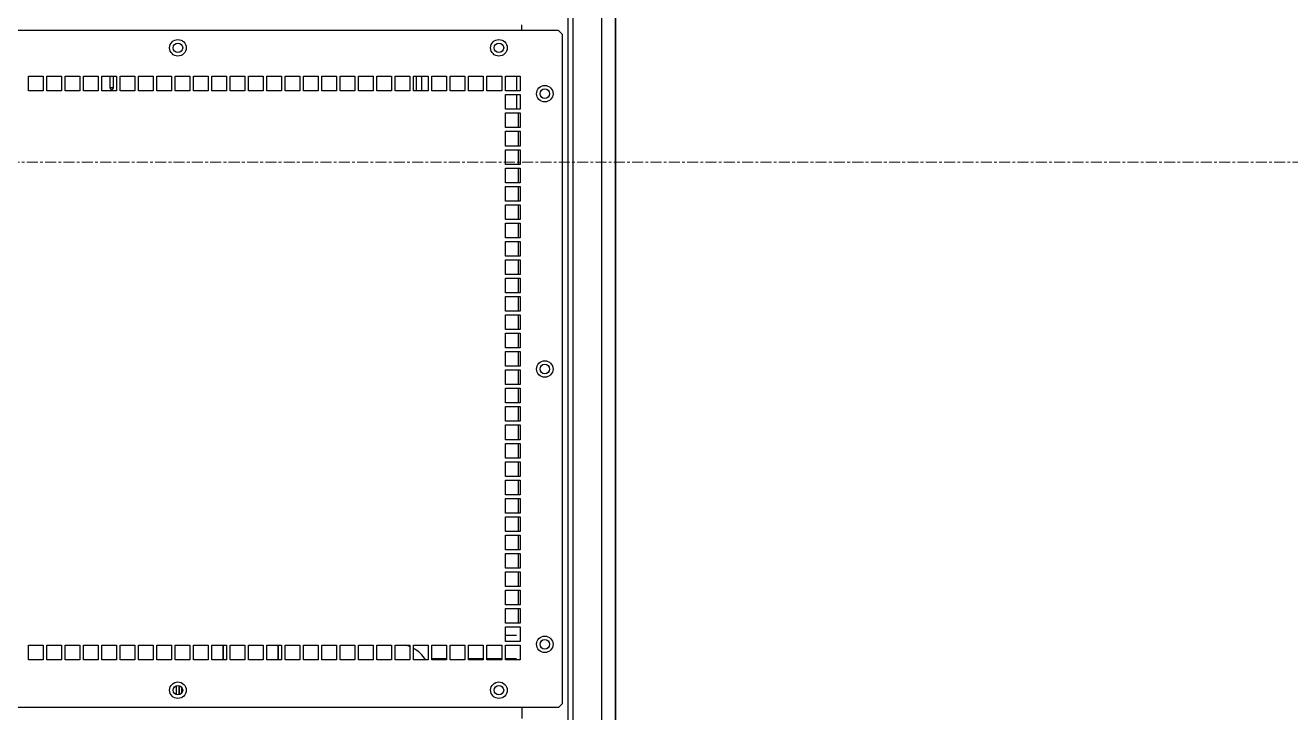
# Model space of a CAD drawing. Header units: millimetres. Extents: x -18178 to 96133, y -22425 to 61598.
# Drawn here: x 42146 to 42836, y 4630 to 5005 of the extents above; entities that cross this region are included whole.
import ezdxf

# ---------------------------------------------------------------- set-up
doc = ezdxf.new("R2010")
doc.units = ezdxf.units.MM
doc.linetypes.add('Centre', pattern=[10, 6, -1.25, 1.5, -1.25])
for name, color, linetype in [('00B48018P241', 7, 'Continuous'), ('00B48018P242', 7, 'Continuous'), ('10B60RIVP4008', 7, 'Continuous'), ('CH0002FE', 7, 'Continuous'), ('CH0800FE', 7, 'Continuous'), ('CH1775FE', 7, 'Continuous'), ('EAE-BB-A-OUT-002-KXA 2000A', 131, 'Continuous'), ('eae-bb-mım.', 7, 'Continuous'), ('EAE-UPS PANEL-VERTV.', 7, 'Continuous'), ('RG0335CU', 7, 'Continuous'), ('RG0408CU', 7, 'Continuous'), ('RG0973FE', 7, 'Continuous'), ('RG0994FE', 7, 'Continuous'), ('RG0999FE', 7, 'Continuous'), ('RG1022FE', 7, 'Continuous'), ('RG1111FE', 7, 'Continuous')]:
    doc.layers.add(name, color=color, linetype=linetype)
doc.layers.add('E-ELEC-EQPM', color=7, linetype='Continuous', lineweight=35)
doc.layers.add('S-GRID', color=7, linetype='Continuous', lineweight=9)

# ---------------------------------------------------------------- blocks, each defined once
blk = doc.blocks.new('A$Ccc32f15b')
at = {"layer": '00B48018P241', "color": 7, "linetype": 'Continuous'}
for p, q in [((35.47, 36.18), (35.87, 36.18)), ((35.47, 34.68), (35.87, 34.68))]:
    blk.add_line(p, q, dxfattribs=at)
at = {"layer": '00B48018P242', "color": 7, "linetype": 'Continuous'}
for p, q in [((35.87, 36.18), (35.47, 36.18)), ((35.87, 34.68), (35.47, 34.68))]:
    blk.add_line(p, q, dxfattribs=at)
at = {"layer": '10B60RIVP4008', "color": 7, "linetype": 'Continuous'}
for p, q in [((20.283, 31.695), (19.97, 31.695)), ((19.97, 31.595), (20.283, 31.595)), ((20.283, 31.695), (20.283, 31.595)), ((20.37, 31.645), (20.283, 31.695)), ((20.283, 31.595), (20.37, 31.645))]:
    blk.add_line(p, q, dxfattribs=at)
at = {"layer": 'CH0002FE', "color": 7, "linetype": 'Continuous'}
for p, q in [((19.975, 42.675), (20.37, 42.675)), ((20.47, 42.675), (20.87, 42.675))]:
    blk.add_line(p, q, dxfattribs=at)
blk.add_arc((19.975, 42.67), 0.005, 90, 180, dxfattribs=at)
at = {"layer": 'CH0800FE', "color": 7, "linetype": 'Continuous'}
for p, q in [((18.675, 42.825), (18.57, 42.825)), ((18.72, 42.825), (18.675, 42.825)), ((37.17, 42.825), (37.47, 42.825))]:
    blk.add_line(p, q, dxfattribs=at)
for centre in [(19.195, 42.2), (36.695, 42.2), (19.195, 33.45), (36.695, 33.45)]:
    blk.add_circle(centre, 0.13, dxfattribs=at)
at = {"layer": 'CH1775FE', "color": 7, "linetype": 'Continuous'}
blk.add_line((2.32, 44.075), (91.07, 44.075), dxfattribs=at)
for centre in [(20.445, 43.45), (27.945, 43.45), (35.445, 43.45)]:
    blk.add_circle(centre, 0.13, dxfattribs=at)
at = {"layer": 'RG0335CU', "color": 7, "linetype": 'Continuous'}
for start, end in [(121.8572, 151.0967), (158.1473, 166.4701)]:
    blk.add_arc((36.345, 39.44), 0.9, start, end, dxfattribs=at)
at = {"layer": 'RG0408CU', "color": 7, "linetype": 'Continuous'}
for p, q in [((20.37, 40.1), (19.97, 40.1)), ((20.37, 39.95), (19.97, 39.95))]:
    blk.add_line(p, q, dxfattribs=at)
at = {"layer": 'RG0973FE', "color": 7, "linetype": 'Continuous'}
for p, q in [((35.195, 42.375), (35.195, 42.675)), ((35.845, 42.675), (35.845, 42.375)), ((35.845, 42.275), (35.845, 41.875)), ((35.845, 41.775), (35.845, 41.375)), ((35.845, 40.775), (35.845, 40.375))]:
    blk.add_line(p, q, dxfattribs=at)
at = {"layer": 'RG0994FE', "color": 7, "linetype": 'Continuous'}
for p, q in [((20.97, 42.725), (21.37, 42.725)), ((21.47, 42.725), (21.87, 42.725)), ((21.97, 42.725), (22.37, 42.725)), ((22.47, 42.725), (22.87, 42.725)), ((22.97, 42.725), (23.37, 42.725)), ((23.47, 42.725), (23.87, 42.725)), ((23.97, 42.725), (24.37, 42.725)), ((24.47, 42.725), (24.87, 42.725)), ((24.97, 42.725), (25.37, 42.725)), ((25.47, 42.725), (25.87, 42.725)), ((25.97, 42.725), (26.37, 42.725)), ((26.47, 42.725), (26.87, 42.725)), ((26.97, 42.725), (27.37, 42.725)), ((27.47, 42.725), (27.87, 42.725)), ((27.97, 42.725), (28.37, 42.725)), ((28.47, 42.725), (28.87, 42.725)), ((28.97, 42.725), (29.37, 42.725)), ((29.47, 42.725), (29.87, 42.725)), ((29.97, 42.725), (30.37, 42.725)), ((30.47, 42.725), (30.87, 42.725)), ((30.97, 42.725), (31.37, 42.725)), ((31.47, 42.725), (31.87, 42.725)), ((31.97, 42.725), (32.37, 42.725)), ((32.47, 42.725), (32.87, 42.725)), ((32.97, 42.725), (33.37, 42.725)), ((33.47, 42.725), (33.87, 42.725)), ((33.97, 42.725), (34.37, 42.725)), ((34.47, 42.725), (34.87, 42.725))]:
    blk.add_line(p, q, dxfattribs=at)
at = {"layer": 'RG0999FE', "color": 7, "linetype": 'Continuous'}
for p, q in [((-0.075, 45), (47.215, 45)), ((46.79, 44.225), (0.35, 44.225))]:
    blk.add_line(p, q, dxfattribs=at)
at = {"layer": 'RG1022FE', "color": 7, "linetype": 'Continuous'}
for p, q in [((36.569, 33.48), (36.821, 33.48)), ((36.82, 33.485), (36.57, 33.485)), ((36.764, 33.56), (36.626, 33.56)), ((36.573, 33.405), (36.817, 33.405))]:
    blk.add_line(p, q, dxfattribs=at)
at = {"layer": 'RG1111FE', "color": 7, "linetype": 'Continuous'}
for p, q in [((18.82, 43.925), (18.72, 43.825)), ((18.72, 43.825), (18.72, 1.825)), ((18.82, 43.925), (37.07, 43.925)), ((37.17, 43.825), (37.07, 43.925)), ((37.17, 43.825), (37.17, 1.825)), ((19.97, 42.775), (20.37, 42.775)), ((19.97, 42.375), (19.97, 42.775)), ((20.37, 42.775), (20.37, 42.375)), ((20.47, 42.775), (20.87, 42.775)), ((20.47, 42.375), (20.47, 42.775)), ((20.87, 42.775), (20.87, 42.375)), ((20.97, 42.775), (21.37, 42.775)), ((20.97, 42.375), (20.97, 42.775)), ((21.37, 42.775), (21.37, 42.375)), ((21.47, 42.775), (21.87, 42.775)), ((21.47, 42.375), (21.47, 42.775)), ((21.87, 42.775), (21.87, 42.375)), ((21.97, 42.775), (22.37, 42.775)), ((21.97, 42.375), (21.97, 42.775)), ((22.37, 42.775), (22.37, 42.375)), ((22.47, 42.775), (22.87, 42.775)), ((22.47, 42.375), (22.47, 42.775)), ((22.87, 42.775), (22.87, 42.375)), ((22.97, 42.775), (23.37, 42.775)), ((22.97, 42.375), (22.97, 42.775)), ((23.37, 42.775), (23.37, 42.375)), ((23.47, 42.775), (23.87, 42.775)), ((23.47, 42.375), (23.47, 42.775)), ((23.87, 42.775), (23.87, 42.375)), ((23.97, 42.775), (24.37, 42.775)), ((23.97, 42.375), (23.97, 42.775)), ((24.37, 42.775), (24.37, 42.375)), ((24.47, 42.775), (24.87, 42.775)), ((24.47, 42.375), (24.47, 42.775)), ((24.87, 42.775), (24.87, 42.375)), ((24.97, 42.775), (25.37, 42.775)), ((24.97, 42.375), (24.97, 42.775)), ((25.37, 42.775), (25.37, 42.375)), ((25.47, 42.775), (25.87, 42.775)), ((25.47, 42.375), (25.47, 42.775)), ((25.87, 42.775), (25.87, 42.375)), ((25.97, 42.775), (26.37, 42.775)), ((25.97, 42.375), (25.97, 42.775)), ((26.37, 42.775), (26.37, 42.375)), ((26.47, 42.775), (26.87, 42.775)), ((26.47, 42.375), (26.47, 42.775)), ((26.87, 42.775), (26.87, 42.375)), ((26.97, 42.775), (27.37, 42.775)), ((26.97, 42.375), (26.97, 42.775)), ((27.37, 42.775), (27.37, 42.375)), ((27.47, 42.775), (27.87, 42.775)), ((27.47, 42.375), (27.47, 42.775)), ((27.87, 42.775), (27.87, 42.375)), ((27.97, 42.775), (28.37, 42.775)), ((27.97, 42.375), (27.97, 42.775)), ((28.37, 42.775), (28.37, 42.375)), ((28.47, 42.775), (28.87, 42.775)), ((28.47, 42.375), (28.47, 42.775)), ((28.87, 42.775), (28.87, 42.375)), ((28.97, 42.775), (29.37, 42.775)), ((28.97, 42.375), (28.97, 42.775)), ((29.37, 42.775), (29.37, 42.375)), ((29.47, 42.775), (29.87, 42.775)), ((29.47, 42.375), (29.47, 42.775)), ((29.87, 42.775), (29.87, 42.375)), ((29.97, 42.775), (30.37, 42.775)), ((29.97, 42.375), (29.97, 42.775)), ((30.37, 42.775), (30.37, 42.375)), ((30.47, 42.775), (30.87, 42.775)), ((30.47, 42.375), (30.47, 42.775)), ((30.87, 42.775), (30.87, 42.375)), ((30.97, 42.775), (31.37, 42.775)), ((30.97, 42.375), (30.97, 42.775)), ((31.37, 42.775), (31.37, 42.375)), ((31.47, 42.775), (31.87, 42.775)), ((31.47, 42.375), (31.47, 42.775)), ((31.87, 42.775), (31.87, 42.375)), ((31.97, 42.775), (32.37, 42.775)), ((31.97, 42.375), (31.97, 42.775)), ((32.37, 42.775), (32.37, 42.375)), ((32.47, 42.775), (32.87, 42.775)), ((32.47, 42.375), (32.47, 42.775)), ((32.87, 42.775), (32.87, 42.375)), ((32.97, 42.775), (33.37, 42.775)), ((32.97, 42.375), (32.97, 42.775)), ((33.37, 42.775), (33.37, 42.375)), ((33.47, 42.775), (33.87, 42.775)), ((33.47, 42.375), (33.47, 42.775)), ((33.87, 42.775), (33.87, 42.375)), ((33.97, 42.775), (34.37, 42.775)), ((33.97, 42.375), (33.97, 42.775)), ((34.37, 42.775), (34.37, 42.375)), ((34.47, 42.775), (34.87, 42.775)), ((34.47, 42.375), (34.47, 42.775)), ((34.87, 42.775), (34.87, 42.375)), ((34.97, 42.775), (35.37, 42.775)), ((34.97, 42.375), (34.97, 42.775)), ((35.37, 42.775), (35.37, 42.375)), ((35.47, 42.775), (35.87, 42.775)), ((35.47, 42.375), (35.47, 42.775)), ((35.87, 42.775), (35.87, 42.375)), ((20.37, 42.375), (19.97, 42.375)), ((19.97, 42.275), (20.37, 42.275)), ((19.97, 41.875), (19.97, 42.275)), ((20.37, 42.275), (20.37, 41.875)), ((20.87, 42.375), (20.47, 42.375)), ((21.37, 42.375), (20.97, 42.375)), ((21.87, 42.375), (21.47, 42.375)), ((22.37, 42.375), (21.97, 42.375)), ((22.87, 42.375), (22.47, 42.375)), ((23.37, 42.375), (22.97, 42.375)), ((23.87, 42.375), (23.47, 42.375)), ((24.37, 42.375), (23.97, 42.375)), ((24.87, 42.375), (24.47, 42.375)), ((25.37, 42.375), (24.97, 42.375)), ((25.87, 42.375), (25.47, 42.375)), ((26.37, 42.375), (25.97, 42.375)), ((26.87, 42.375), (26.47, 42.375)), ((27.37, 42.375), (26.97, 42.375)), ((27.87, 42.375), (27.47, 42.375)), ((28.37, 42.375), (27.97, 42.375)), ((28.87, 42.375), (28.47, 42.375)), ((29.37, 42.375), (28.97, 42.375)), ((29.87, 42.375), (29.47, 42.375)), ((30.37, 42.375), (29.97, 42.375)), ((30.87, 42.375), (30.47, 42.375)), ((31.37, 42.375), (30.97, 42.375)), ((31.87, 42.375), (31.47, 42.375)), ((32.37, 42.375), (31.97, 42.375)), ((32.87, 42.375), (32.47, 42.375)), ((33.37, 42.375), (32.97, 42.375)), ((33.87, 42.375), (33.47, 42.375)), ((34.37, 42.375), (33.97, 42.375)), ((34.87, 42.375), (34.47, 42.375)), ((35.37, 42.375), (34.97, 42.375)), ((35.87, 42.375), (35.47, 42.375)), ((35.47, 42.275), (35.87, 42.275)), ((35.47, 41.875), (35.47, 42.275)), ((35.87, 42.275), (35.87, 41.875)), ((20.37, 41.875), (19.97, 41.875)), ((19.97, 41.775), (20.37, 41.775)), ((19.97, 41.375), (19.97, 41.775)), ((20.37, 41.775), (20.37, 41.375)), ((35.87, 41.875), (35.47, 41.875)), ((35.47, 41.775), (35.87, 41.775)), ((35.47, 41.375), (35.47, 41.775)), ((35.87, 41.775), (35.87, 41.375)), ((20.37, 41.375), (19.97, 41.375)), ((19.97, 41.275), (20.37, 41.275)), ((19.97, 40.875), (19.97, 41.275)), ((20.37, 41.275), (20.37, 40.875)), ((35.87, 41.375), (35.47, 41.375)), ((35.47, 41.275), (35.87, 41.275)), ((35.47, 40.875), (35.47, 41.275)), ((35.87, 41.275), (35.87, 40.875)), ((20.37, 40.875), (19.97, 40.875)), ((19.97, 40.775), (20.37, 40.775)), ((19.97, 40.375), (19.97, 40.775)), ((20.37, 40.775), (20.37, 40.375)), ((35.87, 40.875), (35.47, 40.875)), ((35.47, 40.775), (35.87, 40.775)), ((35.47, 40.375), (35.47, 40.775)), ((35.87, 40.775), (35.87, 40.375)), ((20.37, 40.375), (19.97, 40.375)), ((35.87, 40.375), (35.47, 40.375)), ((19.97, 40.275), (20.37, 40.275)), ((19.97, 39.875), (19.97, 40.275)), ((20.37, 40.275), (20.37, 39.875)), ((35.47, 40.275), (35.87, 40.275)), ((35.47, 39.875), (35.47, 40.275)), ((35.87, 40.275), (35.87, 39.875)), ((20.37, 39.875), (19.97, 39.875)), ((19.97, 39.775), (20.37, 39.775)), ((19.97, 39.375), (19.97, 39.775)), ((20.37, 39.775), (20.37, 39.375)), ((35.87, 39.875), (35.47, 39.875)), ((35.47, 39.775), (35.87, 39.775)), ((35.47, 39.375), (35.47, 39.775)), ((35.87, 39.775), (35.87, 39.375)), ((20.37, 39.375), (19.97, 39.375)), ((35.87, 39.375), (35.47, 39.375)), ((19.97, 39.275), (20.37, 39.275)), ((19.97, 38.875), (19.97, 39.275)), ((20.37, 39.275), (20.37, 38.875)), ((35.47, 39.275), (35.87, 39.275)), ((35.47, 38.875), (35.47, 39.275)), ((35.87, 39.275), (35.87, 38.875)), ((20.37, 38.875), (19.97, 38.875)), ((19.97, 38.775), (20.37, 38.775)), ((19.97, 38.375), (19.97, 38.775)), ((20.37, 38.775), (20.37, 38.375)), ((35.87, 38.875), (35.47, 38.875)), ((35.47, 38.775), (35.87, 38.775)), ((35.47, 38.375), (35.47, 38.775)), ((35.87, 38.775), (35.87, 38.375)), ((20.37, 38.375), (19.97, 38.375)), ((35.87, 38.375), (35.47, 38.375)), ((19.97, 38.275), (20.37, 38.275)), ((19.97, 37.875), (19.97, 38.275)), ((20.37, 38.275), (20.37, 37.875)), ((35.47, 38.275), (35.87, 38.275)), ((35.47, 37.875), (35.47, 38.275)), ((35.87, 38.275), (35.87, 37.875)), ((20.37, 37.875), (19.97, 37.875)), ((19.97, 37.775), (20.37, 37.775)), ((19.97, 37.375), (19.97, 37.775)), ((20.37, 37.775), (20.37, 37.375)), ((35.87, 37.875), (35.47, 37.875)), ((35.47, 37.775), (35.87, 37.775)), ((35.47, 37.375), (35.47, 37.775)), ((35.87, 37.775), (35.87, 37.375)), ((20.37, 37.375), (19.97, 37.375)), ((19.97, 37.275), (20.37, 37.275)), ((19.97, 36.875), (19.97, 37.275)), ((20.37, 37.275), (20.37, 36.875)), ((35.87, 37.375), (35.47, 37.375)), ((35.47, 37.275), (35.87, 37.275)), ((35.47, 36.875), (35.47, 37.275)), ((35.87, 37.275), (35.87, 36.875)), ((20.37, 36.875), (19.97, 36.875)), ((19.97, 36.775), (20.37, 36.775)), ((19.97, 36.375), (19.97, 36.775)), ((20.37, 36.775), (20.37, 36.375)), ((35.87, 36.875), (35.47, 36.875)), ((35.47, 36.775), (35.87, 36.775)), ((35.47, 36.375), (35.47, 36.775)), ((35.87, 36.775), (35.87, 36.375)), ((20.37, 36.375), (19.97, 36.375)), ((19.97, 36.275), (20.37, 36.275)), ((19.97, 35.875), (19.97, 36.275)), ((20.37, 36.275), (20.37, 35.875)), ((35.87, 36.375), (35.47, 36.375)), ((35.47, 36.275), (35.87, 36.275)), ((35.47, 35.875), (35.47, 36.275)), ((35.87, 36.275), (35.87, 35.875)), ((20.37, 35.875), (19.97, 35.875)), ((35.87, 35.875), (35.47, 35.875)), ((19.97, 35.775), (20.37, 35.775)), ((19.97, 35.375), (19.97, 35.775)), ((20.37, 35.775), (20.37, 35.375)), ((35.47, 35.775), (35.87, 35.775)), ((35.47, 35.375), (35.47, 35.775)), ((35.87, 35.775), (35.87, 35.375)), ((20.37, 35.375), (19.97, 35.375)), ((19.97, 35.275), (20.37, 35.275)), ((19.97, 34.875), (19.97, 35.275)), ((20.37, 35.275), (20.37, 34.875)), ((35.87, 35.375), (35.47, 35.375)), ((35.47, 35.275), (35.87, 35.275)), ((35.47, 34.875), (35.47, 35.275)), ((35.87, 35.275), (35.87, 34.875)), ((20.37, 34.875), (19.97, 34.875)), ((35.87, 34.875), (35.47, 34.875)), ((19.97, 34.775), (20.37, 34.775)), ((19.97, 34.375), (19.97, 34.775)), ((20.37, 34.775), (20.37, 34.375)), ((35.47, 34.775), (35.87, 34.775)), ((35.47, 34.375), (35.47, 34.775)), ((35.87, 34.775), (35.87, 34.375)), ((20.37, 34.375), (19.97, 34.375)), ((19.97, 34.275), (20.37, 34.275)), ((19.97, 33.875), (19.97, 34.275)), ((20.37, 34.275), (20.37, 33.875)), ((35.87, 34.375), (35.47, 34.375)), ((35.47, 34.275), (35.87, 34.275)), ((35.47, 33.875), (35.47, 34.275)), ((35.87, 34.275), (35.87, 33.875)), ((20.37, 33.875), (19.97, 33.875)), ((35.87, 33.875), (35.47, 33.875)), ((19.97, 33.775), (20.37, 33.775)), ((19.97, 33.375), (19.97, 33.775)), ((20.37, 33.775), (20.37, 33.375)), ((35.47, 33.775), (35.87, 33.775)), ((35.47, 33.375), (35.47, 33.775)), ((35.87, 33.775), (35.87, 33.375)), ((20.37, 33.375), (19.97, 33.375)), ((19.97, 33.275), (20.37, 33.275)), ((19.97, 32.875), (19.97, 33.275)), ((20.37, 33.275), (20.37, 32.875)), ((35.87, 33.375), (35.47, 33.375)), ((35.47, 33.275), (35.87, 33.275)), ((35.47, 32.875), (35.47, 33.275)), ((35.87, 33.275), (35.87, 32.875)), ((20.37, 32.875), (19.97, 32.875)), ((19.97, 32.775), (20.37, 32.775)), ((19.97, 32.375), (19.97, 32.775)), ((20.37, 32.775), (20.37, 32.375)), ((35.87, 32.875), (35.47, 32.875)), ((35.47, 32.775), (35.87, 32.775)), ((35.47, 32.375), (35.47, 32.775)), ((35.87, 32.775), (35.87, 32.375)), ((20.37, 32.375), (19.97, 32.375)), ((19.97, 32.275), (20.37, 32.275)), ((19.97, 31.875), (19.97, 32.275)), ((20.37, 32.275), (20.37, 31.875)), ((35.87, 32.375), (35.47, 32.375)), ((35.47, 32.275), (35.87, 32.275)), ((35.47, 31.875), (35.47, 32.275)), ((35.87, 32.275), (35.87, 31.875)), ((20.37, 31.875), (19.97, 31.875)), ((19.97, 31.775), (20.37, 31.775)), ((19.97, 31.375), (19.97, 31.775)), ((20.37, 31.775), (20.37, 31.375)), ((35.87, 31.875), (35.47, 31.875)), ((35.47, 31.775), (35.87, 31.775)), ((35.47, 31.375), (35.47, 31.775)), ((35.87, 31.775), (35.87, 31.375)), ((20.37, 31.375), (19.97, 31.375)), ((19.97, 31.275), (20.37, 31.275)), ((19.97, 30.875), (19.97, 31.275)), ((20.37, 31.275), (20.37, 30.875)), ((35.87, 31.375), (35.47, 31.375)), ((35.47, 31.275), (35.87, 31.275)), ((35.47, 30.875), (35.47, 31.275)), ((35.87, 31.275), (35.87, 30.875)), ((20.37, 30.875), (19.97, 30.875)), ((19.97, 30.775), (20.37, 30.775)), ((19.97, 30.375), (19.97, 30.775)), ((20.37, 30.775), (20.37, 30.375)), ((35.87, 30.875), (35.47, 30.875)), ((35.47, 30.775), (35.87, 30.775)), ((35.47, 30.375), (35.47, 30.775)), ((35.87, 30.775), (35.87, 30.375)), ((20.37, 30.375), (19.97, 30.375)), ((35.87, 30.375), (35.47, 30.375)), ((19.97, 30.275), (20.37, 30.275)), ((19.97, 29.875), (19.97, 30.275)), ((20.37, 30.275), (20.37, 29.875)), ((35.47, 30.275), (35.87, 30.275)), ((35.47, 29.875), (35.47, 30.275)), ((35.87, 30.275), (35.87, 29.875)), ((20.37, 29.875), (19.97, 29.875)), ((19.97, 29.775), (20.37, 29.775)), ((19.97, 29.375), (19.97, 29.775)), ((20.37, 29.775), (20.37, 29.375)), ((35.87, 29.875), (35.47, 29.875)), ((35.47, 29.775), (35.87, 29.775)), ((35.47, 29.375), (35.47, 29.775)), ((35.87, 29.775), (35.87, 29.375)), ((20.37, 29.375), (19.97, 29.375)), ((35.87, 29.375), (35.47, 29.375))]:
    blk.add_line(p, q, dxfattribs=at)
for centre in [(20.445, 43.45), (27.945, 43.45), (35.445, 43.45), (19.195, 42.2), (36.695, 42.2), (19.195, 33.45), (36.695, 33.45)]:
    blk.add_circle(centre, 0.225, dxfattribs=at)
blk = doc.blocks.new('ups-panel')
at = {"layer": 'EAE-UPS PANEL-VERTV.', "xscale": 20, "yscale": 20, "zscale": 20}
blk.add_blockref('A$Ccc32f15b', (5.1, -450.03, 1985.5), dxfattribs=at)
blk = doc.blocks.new('IL021-ARP-ZZ-XX-M3-J-A-0001_rvt-1-Busbar Distribution First Floor  Layout - Phase 1')
at = {"layer": 'S-GRID', "color": 253, "linetype": 'Centre', "lineweight": 18, "true_color": 0xaaaaaa}
blk.add_line((80162.7, 5005.98), (-5598.48, 5005.98), dxfattribs=at)

msp = doc.modelspace()

# ---------------------------------------------------------------- linework, layer by layer
at = {"layer": 'E-ELEC-EQPM'}
msp.add_lwpolyline([(41552.5646, 5407.17605), (42467.5646, 5407.17605), (42467.5646, 2753.17605), (41552.5646, 2753.17605)], close=True, dxfattribs=at)

# ---------------------------------------------------------------- block references
at = {"layer": 'EAE-BB-A-OUT-002-KXA 2000A', "rotation": 270}
msp.add_blockref('ups-panel', (42010.0646, 5381.30884), dxfattribs=at)
at = {"layer": 'eae-bb-mım.', "lineweight": 5}
msp.add_blockref('IL021-ARP-ZZ-XX-M3-J-A-0001_rvt-1-Busbar Distribution First Floor  Layout - Phase 1', (-9969.99989, -75.97871), dxfattribs=at)

doc.saveas('drawing.dxf')
